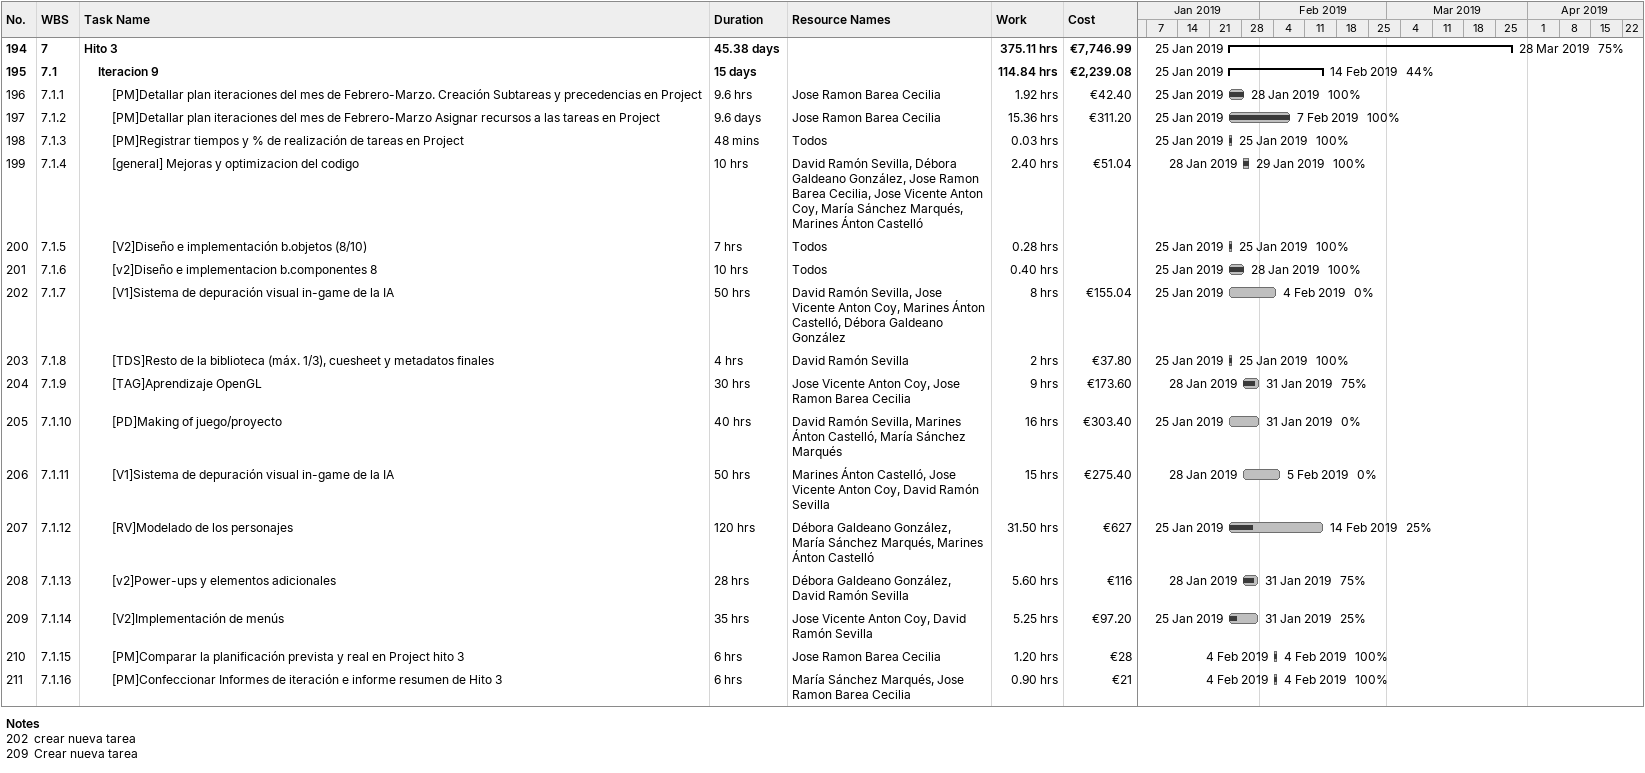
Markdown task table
| ID | WBS | Task | Duration | Start | Finish | Resources | % complete | Work (h) | Cost (€) |
|---|---|---|---|---|---|---|---|---|---|
| 194 | 7 | **Hito 3** | 45.38d | 2019-01-25 | 2019-03-28 |  | 75 | 375.11 | 7746.99 |
| 195 | 7.1 | **Iteracion 9** | 15d | 2019-01-25 | 2019-02-14 |  | 44 | 114.84 | 2239.08 |
| 196 | 7.1.1 | [PM]Detallar plan iteraciones del mes de Febrero-Marzo. Creación Subtareas y precedencias en Project | 9.6h | 2019-01-25 | 2019-01-28 | Jose Ramon Barea Cecilia | 100 | 1.92 | 42.40 |
| 197 | 7.1.2 | [PM]Detallar plan iteraciones del mes de Febrero-Marzo Asignar recursos a las tareas en Project | 9.6d | 2019-01-25 | 2019-02-07 | Jose Ramon Barea Cecilia | 100 | 15.36 | 311.20 |
| 198 | 7.1.3 | [PM]Registrar tiempos y % de realización de tareas en Project | 48min | 2019-01-25 | 2019-01-25 | Todos | 100 | 0.03 |  |
| 199 | 7.1.4 | [general] Mejoras y optimizacion del codigo | 10h | 2019-01-28 | 2019-01-29 | David Ramón Sevilla, Débora Galdeano González, Jose Ramon Barea Cecilia, Jose Vicente Anton Coy, María Sánchez Marqués, Marines Ánton Castelló | 100 | 2.40 | 51.04 |
| 200 | 7.1.5 | [V2]Diseño e implementación b.objetos (8/10) | 7h | 2019-01-25 | 2019-01-25 | Todos | 100 | 0.28 |  |
| 201 | 7.1.6 | [v2]Diseño e implementacion b.componentes 8 | 10h | 2019-01-25 | 2019-01-28 | Todos | 100 | 0.40 |  |
| 202 | 7.1.7 | [V1]Sistema de depuración visual in-game de la IA | 50h | 2019-01-25 | 2019-02-04 | David Ramón Sevilla, Jose Vicente Anton Coy, Marines Ánton Castelló, Débora Galdeano González | 0 | 8 | 155.04 |
| 203 | 7.1.8 | [TDS]Resto de la biblioteca (máx. 1/3), cuesheet y metadatos finales | 4h | 2019-01-25 | 2019-01-25 | David Ramón Sevilla | 100 | 2 | 37.80 |
| 204 | 7.1.9 | [TAG]Aprendizaje OpenGL | 30h | 2019-01-28 | 2019-01-31 | Jose Vicente Anton Coy, Jose Ramon Barea Cecilia | 75 | 9 | 173.60 |
| 205 | 7.1.10 | [PD]Making of juego/proyecto | 40h | 2019-01-25 | 2019-01-31 | David Ramón Sevilla, Marines Ánton Castelló, María Sánchez Marqués | 0 | 16 | 303.40 |
| 206 | 7.1.11 | [V1]Sistema de depuración visual in-game de la IA | 50h | 2019-01-28 | 2019-02-05 | Marines Ánton Castelló, Jose Vicente Anton Coy, David Ramón Sevilla | 0 | 15 | 275.40 |
| 207 | 7.1.12 | [RV]Modelado de los personajes | 120h | 2019-01-25 | 2019-02-14 | Débora Galdeano González, María Sánchez Marqués, Marines Ánton Castelló | 25 | 31.50 | 627 |
| 208 | 7.1.13 | [v2]Power-ups y elementos adicionales | 28h | 2019-01-28 | 2019-01-31 | Débora Galdeano González, David Ramón Sevilla | 75 | 5.60 | 116 |
| 209 | 7.1.14 | [V2]Implementación de menús | 35h | 2019-01-25 | 2019-01-31 | Jose Vicente Anton Coy, David Ramón Sevilla | 25 | 5.25 | 97.20 |
| 210 | 7.1.15 | [PM]Comparar la planificación prevista y real en Project hito 3 | 6h | 2019-02-04 | 2019-02-04 | Jose Ramon Barea Cecilia | 100 | 1.20 | 28 |
| 211 | 7.1.16 | [PM]Confeccionar Informes de iteración e informe resumen de Hito 3 | 6h | 2019-02-04 | 2019-02-04 | María Sánchez Marqués, Jose Ramon Barea Cecilia | 100 | 0.90 | 21 |

Notes
- 202: crear nueva tarea
- 209: Crear nueva tarea
